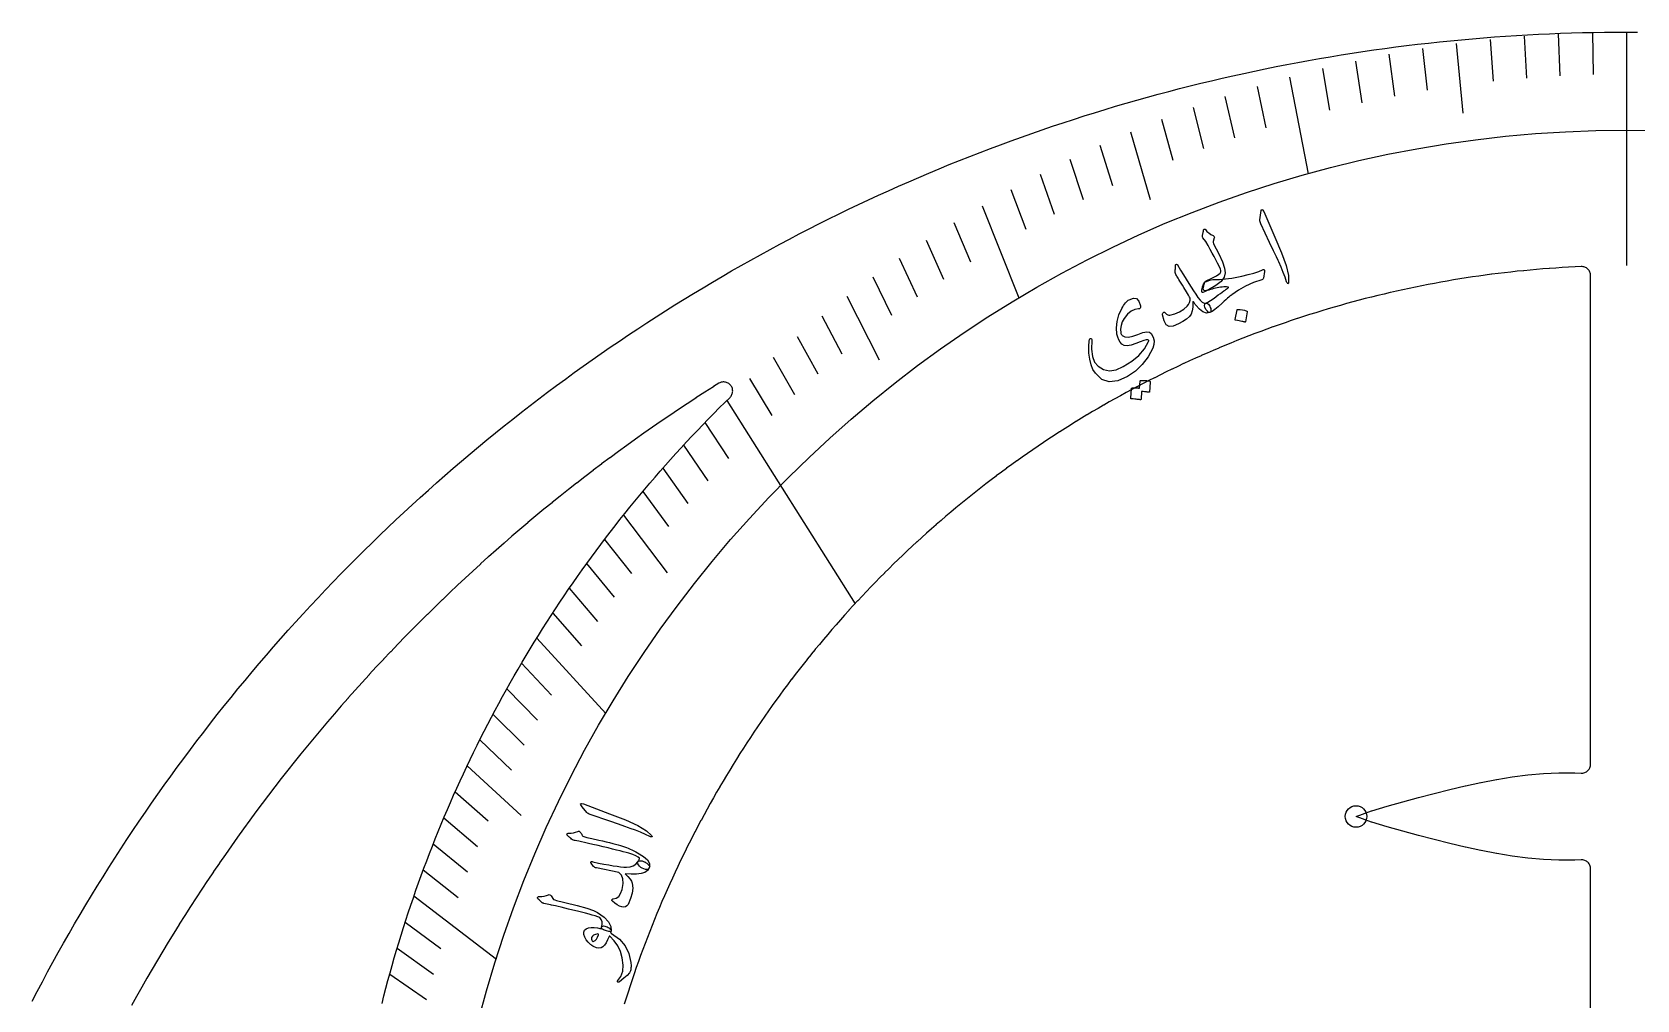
# Model space of a CAD drawing. Header units: millimetres. Extents: x -50 to 50, y -50 to 50.
# Drawn here: x -44.34 to 0.29, y 23.04 to 49.95 of the extents above; entities that cross this region are included whole.
import ezdxf

# ---------------------------------------------------------------- set-up
doc = ezdxf.new("R2010")
doc.units = ezdxf.units.MM
for name, color, linetype in [('CUT_INNER', 6, 'Continuous'), ('CUT_OUTER', 1, 'Continuous'), ('ENGRAVE', 7, 'Continuous'), ('ENGRAVE_FINE', 8, 'Continuous'), ('TEXT', 5, 'Continuous')]:
    doc.layers.add(name, color=color, linetype=linetype)

msp = doc.modelspace()

# ---------------------------------------------------------------- linework, layer by layer
at = {"layer": 'CUT_INNER'}
for points in [[(-0.999, 4.3184), (-0.999, 26.683), (-1.0003, 26.7083), (-1.0041, 26.7333), (-1.0104, 26.7578), (-1.0192, 26.7815), (-1.0303, 26.8042), (-1.0437, 26.8257), (-1.0592, 26.8457), (-1.0766, 26.864), (-1.0957, 26.8805), (-1.1165, 26.895), (-1.1386, 26.9073), (-1.1618, 26.9173), (-1.1859, 26.9249), (-1.2107, 26.9301), (-1.2358, 26.9327), (-1.2611, 26.9327), (-1.4383, 26.9241), (-1.4444, 26.924), (-1.8728, 26.9243), (-1.8786, 26.9244), (-2.3074, 26.9445), (-2.3127, 26.9449), (-2.742, 26.9832), (-2.7468, 26.9837), (-3.1767, 27.0385), (-3.1808, 27.0391), (-3.6113, 27.1088), (-3.6149, 27.1094), (-4.046, 27.1919), (-4.0489, 27.1925), (-4.4806, 27.2859), (-4.483, 27.2865), (-4.9152, 27.3889), (-4.9171, 27.3893), (-5.3498, 27.4988), (-5.3512, 27.4992), (-5.7838, 27.6139), (-6.2183, 27.7329), (-6.6529, 27.8552), (-6.6542, 27.8556), (-7.0843, 27.9816), (-7.0914, 27.9839), (-7.5162, 28.1366), (-7.5214, 28.1388), (-7.5162, 28.1409), (-7.0914, 28.2936), (-7.0843, 28.2959), (-6.6542, 28.4219), (-6.6529, 28.4223), (-6.22, 28.5442), (-5.7858, 28.6631), (-5.3512, 28.7784), (-5.3498, 28.7787), (-4.9171, 28.8882), (-4.9152, 28.8887), (-4.483, 28.9911), (-4.4806, 28.9916), (-4.0489, 29.0851), (-4.046, 29.0857), (-3.6149, 29.1682), (-3.6113, 29.1688), (-3.1808, 29.2384), (-3.1767, 29.239), (-2.7468, 29.2938), (-2.742, 29.2944), (-2.3127, 29.3327), (-2.3074, 29.333), (-1.8786, 29.3531), (-1.8728, 29.3532), (-1.4444, 29.3536), (-1.4383, 29.3534), (-1.2611, 29.3448), (-1.2358, 29.3449), (-1.2107, 29.3475), (-1.1859, 29.3526), (-1.1618, 29.3602), (-1.1386, 29.3702), (-1.1165, 29.3825), (-1.0957, 29.397), (-1.0766, 29.4135), (-1.0592, 29.4318), (-1.0437, 29.4519), (-1.0303, 29.4733), (-1.0192, 29.496), (-1.0104, 29.5198), (-1.0041, 29.5443), (-1.0003, 29.5693), (-0.999, 29.5945), (-0.999, 43.1795), (-1.0003, 43.2047), (-1.0041, 43.2297), (-1.0104, 43.2541), (-1.0191, 43.2778), (-1.0302, 43.3005), (-1.0436, 43.322), (-1.059, 43.342), (-1.0763, 43.3603), (-1.0955, 43.3768), (-1.1161, 43.3913), (-1.1382, 43.4036), (-1.1614, 43.4136), (-1.1854, 43.4213), (-1.2101, 43.4265), (-1.2352, 43.4291), (-1.2605, 43.4292), (-1.4312, 43.4214), (-1.4327, 43.4213), (-1.61, 43.4121), (-1.6115, 43.412), (-1.7888, 43.4016), (-1.7903, 43.4015), (-1.9674, 43.3901), (-1.969, 43.39), (-2.1461, 43.3775), (-2.1476, 43.3774), (-2.3246, 43.3638), (-2.3261, 43.3636), (-2.5031, 43.349), (-2.5046, 43.3488), (-2.6814, 43.333), (-2.6829, 43.3329), (-2.8597, 43.316), (-2.8612, 43.3159), (-3.0378, 43.298), (-3.0393, 43.2978), (-3.2158, 43.2788), (-3.2174, 43.2786), (-3.3938, 43.2585), (-3.3953, 43.2583), (-3.5715, 43.2371), (-3.5731, 43.2369), (-3.7492, 43.2147), (-3.7507, 43.2145), (-3.9267, 43.1911), (-3.9282, 43.1909), (-4.1041, 43.1665), (-4.1056, 43.1663), (-4.2813, 43.1407), (-4.2828, 43.1405), (-4.4583, 43.1139), (-4.4598, 43.1137), (-4.6352, 43.086), (-4.6367, 43.0858), (-4.8119, 43.0571), (-4.8134, 43.0568), (-4.9884, 43.027), (-4.9899, 43.0267), (-5.1648, 42.9958), (-5.1663, 42.9956), (-5.3409, 42.9636), (-5.3424, 42.9633), (-5.5168, 42.9303), (-5.5183, 42.93), (-5.6926, 42.8959), (-5.6941, 42.8956), (-5.8681, 42.8604), (-5.8696, 42.8601), (-6.0434, 42.8239), (-6.0449, 42.8236), (-6.2184, 42.7863), (-6.2199, 42.7859), (-6.3933, 42.7476), (-6.3948, 42.7472), (-6.5679, 42.7078), (-6.5694, 42.7075), (-6.7422, 42.667), (-6.7437, 42.6666), (-6.9163, 42.6251), (-6.9178, 42.6247), (-7.0901, 42.5821), (-7.0916, 42.5817), (-7.2637, 42.5381), (-7.2652, 42.5377), (-7.437, 42.493), (-7.4385, 42.4926), (-7.61, 42.4468), (-7.6115, 42.4464), (-7.7827, 42.3996), (-7.7842, 42.3992), (-7.9552, 42.3513), (-7.9566, 42.3509), (-8.1273, 42.302), (-8.1288, 42.3015), (-8.2991, 42.2516), (-8.3006, 42.2511), (-8.4706, 42.2001), (-8.4721, 42.1997), (-8.6418, 42.1476), (-8.6433, 42.1472), (-8.8127, 42.0941), (-8.8142, 42.0936), (-8.9832, 42.0395), (-8.9847, 42.039), (-9.1534, 41.9838), (-9.1549, 41.9833), (-9.3233, 41.9271), (-9.3247, 41.9266), (-9.4928, 41.8694), (-9.4942, 41.8689), (-9.6619, 41.8106), (-9.6634, 41.8101), (-9.8307, 41.7508), (-9.8322, 41.7503), (-9.9991, 41.69), (-10.0006, 41.6895), (-10.1672, 41.6281), (-10.1686, 41.6276), (-10.3348, 41.5652), (-10.3363, 41.5647), (-10.5021, 41.5013), (-10.5035, 41.5008), (-10.669, 41.4364), (-10.6704, 41.4358), (-10.8354, 41.3704), (-10.8368, 41.3698), (-11.0015, 41.3034), (-11.0029, 41.3028), (-11.1671, 41.2354), (-11.1685, 41.2348), (-11.3324, 41.1663), (-11.3338, 41.1657), (-11.4972, 41.0963), (-11.4986, 41.0957), (-11.6615, 41.0253), (-11.6629, 41.0246), (-11.8254, 40.9532), (-11.8268, 40.9526), (-11.9889, 40.8801), (-11.9903, 40.8795), (-12.152, 40.8061), (-12.1533, 40.8054), (-12.3145, 40.731), (-12.3159, 40.7304), (-12.4766, 40.6549), (-12.478, 40.6543), (-12.6383, 40.5779), (-12.6397, 40.5772), (-12.7994, 40.4999), (-12.8008, 40.4992), (-12.9601, 40.4208), (-12.9615, 40.4201), (-13.1203, 40.3408), (-13.1217, 40.3401), (-13.28, 40.2598), (-13.2814, 40.2591), (-13.4392, 40.1778), (-13.4406, 40.1771), (-13.5979, 40.0949), (-13.5993, 40.0942), (-13.7561, 40.011), (-13.7574, 40.0102), (-13.9137, 39.9261), (-13.9151, 39.9253), (-14.0709, 39.8402), (-14.0722, 39.8395), (-14.2275, 39.7534), (-14.2288, 39.7527), (-14.3836, 39.6656), (-14.3849, 39.6649), (-14.5391, 39.5769), (-14.5404, 39.5761), (-14.6941, 39.4872), (-14.6954, 39.4864), (-14.8485, 39.3966), (-14.8498, 39.3958), (-15.0024, 39.305), (-15.0037, 39.3042), (-15.1557, 39.2125), (-15.157, 39.2117), (-15.3084, 39.119), (-15.3097, 39.1182), (-15.4606, 39.0246), (-15.4619, 39.0238), (-15.6122, 38.9293), (-15.6135, 38.9285), (-15.7632, 38.833), (-15.7645, 38.8322), (-15.9136, 38.7358), (-15.9148, 38.735), (-16.0634, 38.6377), (-16.0646, 38.6369), (-16.2126, 38.5387), (-16.2138, 38.5379), (-16.3611, 38.4388), (-16.3624, 38.4379), (-16.5091, 38.3379), (-16.5104, 38.3371), (-16.6564, 38.2362), (-16.6577, 38.2353), (-16.8032, 38.1335), (-16.8044, 38.1326), (-16.9493, 38.03), (-16.9505, 38.0291), (-17.0947, 37.9255), (-17.0959, 37.9246), (-17.2395, 37.8202), (-17.2407, 37.8193), (-17.3837, 37.714), (-17.3849, 37.7131), (-17.5272, 37.6069), (-17.5284, 37.6059), (-17.67, 37.4989), (-17.6712, 37.4979), (-17.8122, 37.39), (-17.8134, 37.3891), (-17.9537, 37.2803), (-17.9549, 37.2793), (-18.0945, 37.1697), (-18.0957, 37.1687), (-18.2347, 37.0582), (-18.2359, 37.0573), (-18.3741, 36.9459), (-18.3753, 36.945), (-18.5129, 36.8328), (-18.5141, 36.8318), (-18.651, 36.7187), (-18.6521, 36.7178), (-18.7883, 36.6039), (-18.7895, 36.6029), (-18.925, 36.4882), (-18.9262, 36.4872), (-19.0609, 36.3716), (-19.0621, 36.3706), (-19.1962, 36.2543), (-19.1973, 36.2533), (-19.3307, 36.1361), (-19.3318, 36.135), (-19.4645, 36.017), (-19.4656, 36.016), (-19.5975, 35.8972), (-19.5987, 35.8962), (-19.7298, 35.7765), (-19.731, 35.7755), (-19.8614, 35.6551), (-19.8625, 35.654), (-19.9922, 35.5328), (-19.9933, 35.5318), (-20.1223, 35.4097), (-20.1234, 35.4087), (-20.2516, 35.2859), (-20.2527, 35.2848), (-20.3801, 35.1612), (-20.3812, 35.1601), (-20.5079, 35.0358), (-20.509, 35.0347), (-20.6349, 34.9095), (-20.636, 34.9085), (-20.7612, 34.7825), (-20.7622, 34.7815), (-20.8866, 34.6548), (-20.8877, 34.6537), (-21.0113, 34.5262), (-21.0123, 34.5251), (-21.1352, 34.3969), (-21.1362, 34.3958), (-21.2582, 34.2669), (-21.2593, 34.2657), (-21.3805, 34.136), (-21.3815, 34.1349), (-21.502, 34.0045), (-21.503, 34.0034), (-21.6226, 33.8722), (-21.6237, 33.871), (-21.7425, 33.7391), (-21.7435, 33.738), (-21.8615, 33.6054), (-21.8625, 33.6042), (-21.9797, 33.4709), (-21.9807, 33.4697), (-22.0971, 33.3356), (-22.0981, 33.3345), (-22.2136, 33.1997), (-22.2146, 33.1985), (-22.3294, 33.063), (-22.3303, 33.0619), (-22.4442, 32.9257), (-22.4452, 32.9245), (-22.5583, 32.7876), (-22.5592, 32.7864), (-22.6714, 32.6488), (-22.6724, 32.6476), (-22.7838, 32.5094), (-22.7847, 32.5082), (-22.8952, 32.3692), (-22.8962, 32.368), (-23.0058, 32.2284), (-23.0068, 32.2272), (-23.1156, 32.0869), (-23.1165, 32.0857), (-23.2244, 31.9447), (-23.2253, 31.9435), (-23.3324, 31.8019), (-23.3333, 31.8007), (-23.4395, 31.6584), (-23.4404, 31.6572), (-23.5458, 31.5143), (-23.5467, 31.513), (-23.6511, 31.3695), (-23.652, 31.3682), (-23.7556, 31.224), (-23.7564, 31.2228), (-23.8591, 31.0779), (-23.86, 31.0767), (-23.9618, 30.9312), (-23.9626, 30.93), (-24.0635, 30.7839), (-24.0644, 30.7826), (-24.1644, 30.6359), (-24.1652, 30.6347), (-24.2643, 30.4874), (-24.2652, 30.4861), (-24.3634, 30.3382), (-24.3642, 30.3369), (-24.4615, 30.1884), (-24.4623, 30.1871), (-24.5587, 30.038), (-24.5595, 30.0367), (-24.6549, 29.887), (-24.6557, 29.8857), (-24.7503, 29.7354), (-24.7511, 29.7341), (-24.8447, 29.5833), (-24.8455, 29.582), (-24.9381, 29.4305), (-24.9389, 29.4292), (-25.0307, 29.2772), (-25.0315, 29.2759), (-25.1223, 29.1234), (-25.123, 29.122), (-25.2129, 28.9689), (-25.2137, 28.9676), (-25.3026, 28.814), (-25.3034, 28.8126), (-25.3913, 28.6584), (-25.3921, 28.6571), (-25.4791, 28.5024), (-25.4799, 28.501), (-25.566, 28.3458), (-25.5667, 28.3444), (-25.6518, 28.1886), (-25.6526, 28.1873), (-25.7367, 28.031), (-25.7374, 28.0296), (-25.8206, 27.8728), (-25.8214, 27.8714), (-25.9036, 27.7141), (-25.9043, 27.7127), (-25.9856, 27.5549), (-25.9863, 27.5535), (-26.0666, 27.3952), (-26.0673, 27.3938), (-26.1466, 27.235), (-26.1473, 27.2336), (-26.2257, 27.0743), (-26.2263, 27.073), (-26.3037, 26.9132), (-26.3044, 26.9118), (-26.3808, 26.7515), (-26.3814, 26.7502), (-26.4568, 26.5894), (-26.4575, 26.5881), (-26.5319, 26.4269), (-26.5325, 26.4255), (-26.606, 26.2639), (-26.6066, 26.2625), (-26.679, 26.1004), (-26.6797, 26.099), (-26.7511, 25.9365), (-26.7517, 25.935), (-26.8222, 25.7721), (-26.8228, 25.7707), (-26.8922, 25.6073), (-26.8928, 25.6059), (-26.9613, 25.4421), (-26.9618, 25.4407), (-27.0293, 25.2764), (-27.0299, 25.275), (-27.0963, 25.1104), (-27.0968, 25.109), (-27.1623, 24.9439), (-27.1628, 24.9425), (-27.2272, 24.7771), (-27.2278, 24.7756), (-27.2912, 24.6098), (-27.2917, 24.6084), (-27.3541, 24.4421), (-27.3546, 24.4407), (-27.4159, 24.2741), (-27.4165, 24.2727), (-27.4768, 24.1057), (-27.4773, 24.1043), (-27.5366, 23.9369), (-27.5371, 23.9355), (-27.5954, 23.7678), (-27.5959, 23.7663), (-27.6531, 23.5983), (-27.6536, 23.5968), (-27.7098, 23.4284), (-27.7103, 23.427), (-27.7655, 23.2582), (-27.7659, 23.2568), (-27.8201, 23.0877), (-27.8205, 23.0862), (-27.8736, 22.9168)], [(-34.6075, 22.9415), (-34.5536, 23.1536), (-34.4985, 23.3655), (-34.4421, 23.577), (-34.3843, 23.7882), (-34.3253, 23.999), (-34.265, 24.2094), (-34.2034, 24.4195), (-34.1405, 24.6291), (-34.0763, 24.8384), (-34.0108, 25.0473), (-33.9441, 25.2558), (-33.8761, 25.4639), (-33.8068, 25.6715), (-33.7362, 25.8787), (-33.6643, 26.0855), (-33.5912, 26.2919), (-33.5168, 26.4977), (-33.4412, 26.7032), (-33.3643, 26.9081), (-33.2862, 27.1126), (-33.2068, 27.3166), (-33.1261, 27.5201), (-33.0442, 27.7231), (-32.961, 27.9256), (-32.8767, 28.1276), (-32.791, 28.3291), (-32.7042, 28.53), (-32.6161, 28.7304), (-32.5268, 28.9303), (-32.4362, 29.1296), (-32.3445, 29.3283), (-32.2515, 29.5265), (-32.1573, 29.7241), (-32.0619, 29.9211), (-31.9652, 30.1176), (-31.8674, 30.3134), (-31.7684, 30.5086), (-31.6682, 30.7032), (-31.5668, 30.8973), (-31.4642, 31.0906), (-31.3604, 31.2834), (-31.2555, 31.4755), (-31.1493, 31.6669), (-31.042, 31.8577), (-30.9335, 32.0479), (-30.8239, 32.2373), (-30.7131, 32.4261), (-30.6011, 32.6142), (-30.488, 32.8017), (-30.3737, 32.9884), (-30.2583, 33.1744), (-30.1418, 33.3597), (-30.0241, 33.5443), (-29.9053, 33.7282), (-29.7854, 33.9113), (-29.6643, 34.0937), (-29.5421, 34.2753), (-29.4189, 34.4562), (-29.2945, 34.6363), (-29.169, 34.8157), (-29.0424, 34.9943), (-28.9147, 35.1721), (-28.7859, 35.3491), (-28.6561, 35.5254), (-28.5251, 35.7008), (-28.3931, 35.8754), (-28.26, 36.0492), (-28.1259, 36.2222), (-27.9907, 36.3944), (-27.8544, 36.5657), (-27.7171, 36.7362), (-27.5788, 36.9059), (-27.4394, 37.0746), (-27.299, 37.2426), (-27.1575, 37.4097), (-27.015, 37.5759), (-26.8715, 37.7412), (-26.727, 37.9056), (-26.5815, 38.0692), (-26.435, 38.2318), (-26.2875, 38.3936), (-26.139, 38.5544), (-25.9896, 38.7143), (-25.8391, 38.8733), (-25.6877, 39.0314), (-25.5353, 39.1886), (-25.3819, 39.3448), (-25.2276, 39.5001), (-25.0723, 39.6544), (-24.9306, 39.7936), (-24.914, 39.8115), (-24.8993, 39.8309), (-24.8865, 39.8517), (-24.8759, 39.8736), (-24.8674, 39.8965), (-24.8612, 39.9201), (-24.8573, 39.9441), (-24.8557, 39.9685), (-24.8566, 39.9928), (-24.8598, 40.017), (-24.8654, 40.0407), (-24.8732, 40.0638), (-24.8832, 40.086), (-24.8954, 40.1072), (-24.9096, 40.127), (-24.9256, 40.1454), (-24.9434, 40.1621), (-24.9626, 40.177), (-24.9833, 40.19), (-25.0051, 40.2008), (-25.0279, 40.2096), (-25.0514, 40.216), (-25.0754, 40.2201), (-25.0997, 40.2219), (-25.1241, 40.2213), (-25.1483, 40.2183), (-25.1721, 40.213), (-25.1953, 40.2054), (-25.2176, 40.1956), (-25.2388, 40.1836), (-25.3863, 40.0908), (-25.3876, 40.09), (-25.6318, 39.9343), (-25.6331, 39.9335), (-25.8764, 39.7763), (-25.8777, 39.7754), (-26.12, 39.6168), (-26.1212, 39.6159), (-26.3626, 39.4557), (-26.3638, 39.4549), (-26.6042, 39.2932), (-26.6054, 39.2924), (-26.8448, 39.1293), (-26.846, 39.1284), (-27.0843, 38.9638), (-27.0856, 38.9629), (-27.3229, 38.7969), (-27.3242, 38.796), (-27.5604, 38.6285), (-27.5617, 38.6276), (-27.7969, 38.4587), (-27.7982, 38.4578), (-28.0324, 38.2874), (-28.0336, 38.2865), (-28.2668, 38.1147), (-28.268, 38.1137), (-28.5001, 37.9405), (-28.5014, 37.9396), (-28.7324, 37.7649), (-28.7336, 37.764), (-28.9636, 37.5879), (-28.9648, 37.587), (-29.1937, 37.4095), (-29.1949, 37.4085), (-29.4227, 37.2296), (-29.4239, 37.2287), (-29.6505, 37.0484), (-29.6517, 37.0475), (-29.8773, 36.8658), (-29.8785, 36.8648), (-30.103, 36.6818), (-30.1041, 36.6808), (-30.3275, 36.4964), (-30.3286, 36.4954), (-30.5508, 36.3096), (-30.552, 36.3086), (-30.773, 36.1215), (-30.7742, 36.1205), (-30.9941, 35.932), (-30.9953, 35.931), (-31.214, 35.7411), (-31.2151, 35.7401), (-31.4327, 35.5489), (-31.4339, 35.5479), (-31.6502, 35.3554), (-31.6514, 35.3543), (-31.8666, 35.1605), (-31.8677, 35.1595), (-32.0817, 34.9643), (-32.0829, 34.9633), (-32.2957, 34.7668), (-32.2968, 34.7658), (-32.5084, 34.568), (-32.5095, 34.5669), (-32.7199, 34.3679), (-32.721, 34.3668), (-32.9301, 34.1664), (-32.9312, 34.1654), (-33.1391, 33.9638), (-33.1402, 33.9627), (-33.3469, 33.7598), (-33.348, 33.7587), (-33.5534, 33.5545), (-33.5545, 33.5534), (-33.7587, 33.348), (-33.7598, 33.3469), (-33.9627, 33.1402), (-33.9638, 33.1391), (-34.1654, 32.9312), (-34.1664, 32.9301), (-34.3668, 32.721), (-34.3679, 32.7199), (-34.5669, 32.5095), (-34.568, 32.5084), (-34.7658, 32.2968), (-34.7668, 32.2957), (-34.9633, 32.0829), (-34.9643, 32.0817), (-35.1595, 31.8677), (-35.1605, 31.8666), (-35.3543, 31.6514), (-35.3554, 31.6502), (-35.5479, 31.4339), (-35.5489, 31.4327), (-35.7401, 31.2151), (-35.7411, 31.214), (-35.931, 30.9953), (-35.932, 30.9941), (-36.1205, 30.7742), (-36.1215, 30.773), (-36.3086, 30.552), (-36.3096, 30.5508), (-36.4954, 30.3286), (-36.4964, 30.3275), (-36.6808, 30.1041), (-36.6818, 30.103), (-36.8648, 29.8785), (-36.8658, 29.8773), (-37.0475, 29.6517), (-37.0484, 29.6505), (-37.2287, 29.4239), (-37.2296, 29.4227), (-37.4085, 29.1949), (-37.4095, 29.1937), (-37.587, 28.9648), (-37.5879, 28.9636), (-37.764, 28.7336), (-37.7649, 28.7324), (-37.9396, 28.5014), (-37.9405, 28.5001), (-38.1137, 28.268), (-38.1147, 28.2668), (-38.2865, 28.0336), (-38.2874, 28.0324), (-38.4578, 27.7982), (-38.4587, 27.7969), (-38.6276, 27.5617), (-38.6285, 27.5604), (-38.796, 27.3242), (-38.7969, 27.3229), (-38.9629, 27.0856), (-38.9638, 27.0843), (-39.1284, 26.846), (-39.1293, 26.8448), (-39.2924, 26.6054), (-39.2932, 26.6042), (-39.4549, 26.3638), (-39.4557, 26.3626), (-39.6159, 26.1212), (-39.6168, 26.12), (-39.7754, 25.8777), (-39.7763, 25.8764), (-39.9335, 25.6331), (-39.9343, 25.6318), (-40.09, 25.3876), (-40.0908, 25.3863), (-40.245, 25.1412), (-40.2458, 25.1399), (-40.3985, 24.8937), (-40.3993, 24.8924), (-40.5505, 24.6454), (-40.5513, 24.6441), (-40.701, 24.3961), (-40.7018, 24.3948), (-40.8499, 24.1459), (-40.8507, 24.1446), (-40.9973, 23.8948), (-40.9981, 23.8935), (-41.1431, 23.6428), (-41.1439, 23.6415), (-41.2874, 23.3899), (-41.2882, 23.3886), (-41.4302, 23.1361), (-41.4309, 23.1348), (-41.5713, 22.8815)]]:
    msp.add_lwpolyline(points, dxfattribs=at)
at = {"layer": 'CUT_OUTER'}
msp.add_lwpolyline([(-44.3379, 23.0032), (-44.196, 23.2748), (-44.0523, 23.5456), (-43.907, 23.8154), (-43.7601, 24.0844), (-43.6115, 24.3525), (-43.4612, 24.6196), (-43.3093, 24.8858), (-43.1558, 25.1511), (-43.0007, 25.4154), (-42.8439, 25.6788), (-42.6856, 25.9412), (-42.5256, 26.2026), (-42.364, 26.463), (-42.2008, 26.7225), (-42.0361, 26.9809), (-41.8697, 27.2383), (-41.7018, 27.4947), (-41.5323, 27.7501), (-41.3613, 28.0044), (-41.1887, 28.2577), (-41.0145, 28.5099), (-40.8388, 28.761), (-40.6616, 29.011), (-40.4828, 29.26), (-40.3025, 29.5078), (-40.1207, 29.7546), (-39.9373, 30.0002), (-39.7525, 30.2447), (-39.5662, 30.488), (-39.3784, 30.7302), (-39.1891, 30.9713), (-38.9983, 31.2111), (-38.8061, 31.4498), (-38.6124, 31.6874), (-38.4172, 31.9237), (-38.2206, 32.1588), (-38.0226, 32.3927), (-37.8231, 32.6254), (-37.6222, 32.8569), (-37.4199, 33.0871), (-37.2161, 33.3161), (-37.011, 33.5438), (-36.8045, 33.7703), (-36.5966, 33.9955), (-36.3873, 34.2194), (-36.1767, 34.442), (-35.9647, 34.6633), (-35.7513, 34.8833), (-35.5366, 35.1021), (-35.3205, 35.3194), (-35.1031, 35.5355), (-34.8844, 35.7502), (-34.6644, 35.9636), (-34.4431, 36.1756), (-34.2205, 36.3863), (-33.9966, 36.5956), (-33.7714, 36.8035), (-33.5449, 37.01), (-33.3172, 37.2151), (-33.0882, 37.4189), (-32.858, 37.6212), (-32.6266, 37.8221), (-32.3939, 38.0216), (-32.16, 38.2196), (-31.9249, 38.4162), (-31.6885, 38.6114), (-31.451, 38.8051), (-31.2123, 38.9973), (-30.9725, 39.1881), (-30.7314, 39.3774), (-30.4892, 39.5653), (-30.2459, 39.7516), (-30.0014, 39.9364), (-29.7558, 40.1198), (-29.5091, 40.3016), (-29.2612, 40.4819), (-29.0123, 40.6607), (-28.7622, 40.8379), (-28.5111, 41.0136), (-28.2589, 41.1878), (-28.0057, 41.3604), (-27.7514, 41.5315), (-27.496, 41.701), (-27.2396, 41.8689), (-26.9822, 42.0353), (-26.7238, 42.2), (-26.4643, 42.3632), (-26.2039, 42.5248), (-25.9425, 42.6848), (-25.6801, 42.8431), (-25.4167, 42.9999), (-25.1524, 43.1551), (-24.8871, 43.3086), (-24.6209, 43.4605), (-24.3538, 43.6107), (-24.0857, 43.7593), (-23.8168, 43.9063), (-23.5469, 44.0516), (-23.2762, 44.1953), (-23.0046, 44.3372), (-22.7321, 44.4776), (-22.4588, 44.6162), (-22.1846, 44.7532), (-21.9096, 44.8885), (-21.6337, 45.022), (-21.3571, 45.1539), (-21.0796, 45.2841), (-20.8013, 45.4126), (-20.5223, 45.5394), (-20.2425, 45.6645), (-19.9619, 45.7878), (-19.6806, 45.9094), (-19.3985, 46.0293), (-19.1157, 46.1475), (-18.8322, 46.2639), (-18.548, 46.3786), (-18.2631, 46.4915), (-17.9775, 46.6027), (-17.6912, 46.7121), (-17.4042, 46.8198), (-17.1166, 46.9257), (-16.8284, 47.0299), (-16.5395, 47.1322), (-16.25, 47.2328), (-15.9598, 47.3317), (-15.6691, 47.4287), (-15.3778, 47.5239), (-15.0859, 47.6174), (-14.7935, 47.7091), (-14.5004, 47.7989), (-14.2069, 47.887), (-13.9128, 47.9733), (-13.6182, 48.0578), (-13.323, 48.1404), (-13.0274, 48.2213), (-12.7313, 48.3003), (-12.4347, 48.3775), (-12.1376, 48.4529), (-11.8401, 48.5264), (-11.5421, 48.5982), (-11.2437, 48.6681), (-10.9449, 48.7362), (-10.6456, 48.8024), (-10.346, 48.8668), (-10.0459, 48.9294), (-9.7455, 48.9901), (-9.4447, 49.0489), (-9.1436, 49.106), (-8.8421, 49.1612), (-8.5403, 49.2145), (-8.2382, 49.266), (-7.9357, 49.3156), (-7.633, 49.3633), (-7.3299, 49.4093), (-7.0266, 49.4533), (-6.7231, 49.4955), (-6.4192, 49.5358), (-6.1152, 49.5743), (-5.8109, 49.6108), (-5.5064, 49.6456), (-5.2016, 49.6784), (-4.8967, 49.7094), (-4.5916, 49.7385), (-4.2863, 49.7657), (-3.9809, 49.7911), (-3.6753, 49.8146), (-3.3696, 49.8362), (-3.0637, 49.856), (-2.7578, 49.8738), (-2.4517, 49.8898), (-2.1455, 49.9039), (-1.8393, 49.9161), (-1.533, 49.9265), (-1.2265, 49.9349), (-1.221, 49.9351), (-0.9194, 49.9415), (-0.613, 49.9462), (-0.3065, 49.9491), (0, 49.95), (0.3065, 49.9491)], dxfattribs=at)
at = {"layer": 'ENGRAVE'}
for points in [[(0, 49.95), (0, 43.4565)], [(-9.3693, 48.6978), (-8.8524, 46.0113)], [(-17.9201, 45.1229), (-16.9014, 42.5577)], [(-25.0159, 39.71), (-21.4543, 34.0563)], [(-30.3049, 33.0996), (-28.3859, 31.0035)], [(-33.7185, 25.9301), (-31.4282, 24.1688)]]:
    msp.add_lwpolyline(points, dxfattribs=at)
for centre, radius in [((0, 14.2735), 32.9492), ((-7.5222, 28.1388), 0.2997)]:
    msp.add_circle(centre, radius, dxfattribs=at)
at = {"layer": 'ENGRAVE_FINE'}
for points in [[(-4.7381, 49.634), (-4.5529, 47.6932)], [(-3.7957, 49.7475), (-3.7067, 48.5815)], [(-2.8498, 49.836), (-2.7831, 48.6688)], [(-1.9013, 49.8993), (-1.8568, 48.7312)], [(-0.9511, 49.9373), (-0.9288, 48.7687)], [(-7.5363, 49.1449), (-7.3588, 47.9874)], [(-6.6093, 49.3325), (-6.4538, 48.1723)], [(-5.6763, 49.4955), (-5.543, 48.3331)], [(-8.4566, 48.9333), (-8.257, 47.7787)], [(-10.2736, 48.4388), (-10.0302, 47.2913)], [(-12.0543, 47.8519), (-11.7673, 46.7128)], [(-11.1688, 48.1567), (-10.9037, 47.0132)], [(-12.9291, 47.5248), (-12.6205, 46.3905)], [(-13.7927, 47.176), (-13.2424, 45.2936)], [(-15.4837, 46.4149), (-15.1107, 45.2968)], [(-14.6445, 46.8058), (-14.2929, 45.682)], [(-16.3097, 46.0037), (-15.9155, 44.8917)], [(-17.122, 45.5728), (-16.7067, 44.4673)], [(-18.7033, 44.6544), (-18.2461, 43.5627)], [(-19.4713, 44.168), (-18.9933, 43.0838)], [(-20.2235, 43.6644), (-19.7249, 42.5879)], [(-20.9595, 43.1441), (-20.4405, 42.0757)], [(-21.679, 42.6078), (-20.7798, 40.8405)], [(-22.3815, 42.0562), (-21.8221, 41.005)], [(-23.0668, 41.49), (-22.4874, 40.4479)], [(-23.7344, 40.9097), (-23.1353, 39.877)], [(-24.3842, 40.3162), (-23.7655, 39.2931)], [(-25.6293, 39.0918), (-24.9719, 38.0891)], [(-26.2242, 38.4624), (-25.5478, 37.4703)], [(-26.8005, 37.8223), (-26.1052, 36.8411)], [(-27.358, 37.1723), (-26.6441, 36.2023)], [(-27.8966, 36.5129), (-26.6752, 34.9143)], [(-28.4162, 35.845), (-27.6658, 34.8983)], [(-28.9169, 35.169), (-28.1485, 34.2345)], [(-29.3986, 34.4857), (-28.6125, 33.5635)], [(-29.8613, 33.7957), (-29.0576, 32.8862)], [(-30.7297, 32.398), (-29.8918, 31.5146)], [(-31.1356, 31.6915), (-30.281, 30.8216)], [(-31.5227, 30.9807), (-30.6516, 30.1245)], [(-31.8912, 30.2661), (-31.0039, 29.424)], [(-32.2411, 29.5483), (-30.734, 28.167)], [(-32.5727, 28.8279), (-31.6537, 28.0146)], [(-32.886, 28.1054), (-31.9517, 27.3069)], [(-33.1813, 27.3813), (-32.2318, 26.5978)], [(-33.4587, 26.656), (-32.4944, 25.8878)], [(-33.9608, 25.204), (-32.9677, 24.467)], [(-34.1859, 24.4782), (-33.1789, 23.7571)], [(-34.394, 23.7531), (-33.3734, 23.0482)]]:
    msp.add_lwpolyline(points, dxfattribs=at)
at = {"layer": 'TEXT'}
for points in [[(-10.1731, 44.924), (-10.1614, 44.9891), (-10.1437, 45.0165), (-10.12, 45.0061), (-10.0905, 44.9579), (-9.7796, 44.2497), (-9.5918, 43.8139), (-9.4661, 43.4579), (-9.4013, 43.182), (-9.3967, 42.9865), (-9.4017, 42.9687), (-9.4077, 42.9581), (-9.4148, 42.9545), (-9.4231, 42.958), (-9.4311, 42.9651), (-9.4385, 42.9753), (-9.4453, 42.9885), (-9.4515, 43.0049), (-9.494, 43.1342), (-9.545, 43.2693), (-9.6047, 43.4103), (-9.6729, 43.5572), (-9.6901, 43.5958), (-9.7375, 43.6996), (-9.8154, 43.8687), (-9.9242, 44.1028), (-10.1719, 44.6197), (-10.1831, 44.6478), (-10.1904, 44.6748), (-10.1938, 44.7005), (-10.1934, 44.7251)], [(-11.2913, 43.36), (-11.3306, 43.4416), (-11.3729, 43.5271), (-11.4183, 43.6165), (-11.4668, 43.7097), (-11.5188, 43.8071), (-11.5745, 43.9089), (-11.634, 44.0151), (-11.6974, 44.1257), (-11.7811, 44.2312), (-11.7876, 44.2468), (-11.7916, 44.2625), (-11.793, 44.2784), (-11.7918, 44.2945), (-11.7906, 44.303), (-11.7885, 44.3144), (-11.7856, 44.3286), (-11.7818, 44.3457), (-11.7774, 44.3658), (-11.7726, 44.3889), (-11.7674, 44.4152), (-11.7619, 44.4445), (-11.7597, 44.4542), (-11.7555, 44.4622), (-11.7493, 44.4684), (-11.741, 44.4729), (-11.7333, 44.4742), (-11.7256, 44.4721), (-11.718, 44.4667), (-11.7104, 44.4578), (-11.6668, 44.4084), (-11.6156, 44.3639), (-11.5568, 44.3245), (-11.4904, 44.2901), (-11.4731, 44.2799), (-11.4631, 44.2669), (-11.4603, 44.2511), (-11.4649, 44.2326), (-11.4963, 44.1229), (-11.4974, 44.1104), (-11.4954, 44.0955), (-11.4901, 44.0779), (-11.4817, 44.0578), (-11.3376, 43.7837), (-11.2359, 43.5582), (-11.1762, 43.3813), (-11.158, 43.2532), (-11.1886, 43.1317), (-11.277, 43.0139), (-11.4226, 42.8995), (-11.6254, 42.7874), (-11.7061, 42.7595), (-11.7552, 42.7681), (-11.7727, 42.8136), (-11.7584, 42.896), (-11.7547, 42.9075), (-11.7511, 42.9189), (-11.7477, 42.93), (-11.7443, 42.9408), (-11.7411, 42.9514), (-11.7379, 42.9617), (-11.7349, 42.9717), (-11.7319, 42.9815), (-11.723, 43.0015), (-11.7094, 43.0187), (-11.6913, 43.033), (-11.6687, 43.0446), (-11.5645, 43.0904), (-11.4742, 43.1345), (-11.3976, 43.1771), (-11.3349, 43.2182), (-11.302, 43.2477), (-11.2837, 43.2812), (-11.2801, 43.3186), (-11.2913, 43.36)], [(-11.6972, 42.4113), (-11.6721, 42.4098), (-11.649, 42.4007), (-11.6278, 42.3839), (-11.6085, 42.3596), (-11.5892, 42.3276), (-11.5745, 42.2955), (-11.5642, 42.2632), (-11.5585, 42.2307), (-11.5578, 42.2012), (-11.5626, 42.178), (-11.5729, 42.161), (-11.5886, 42.1502), (-11.6839, 42.1387), (-11.78, 42.1696), (-11.8773, 42.2429), (-11.9758, 42.3588), (-11.991, 42.3795), (-12.0042, 42.3975), (-12.0153, 42.4127), (-12.0245, 42.4251), (-12.0316, 42.4348), (-12.0367, 42.4417), (-12.0397, 42.4458), (-12.0407, 42.4472), (-12.0487, 42.4538), (-12.054, 42.4543), (-12.0567, 42.4487), (-12.0567, 42.4369), (-12.058, 42.3052), (-12.0747, 42.1949), (-12.1072, 42.1059), (-12.1553, 42.0382), (-12.2365, 41.9664), (-12.3387, 41.8987), (-12.4619, 41.8347), (-12.6062, 41.7742), (-12.7148, 41.7603), (-12.8001, 41.8084), (-12.8619, 41.9189), (-12.9, 42.092), (-12.9007, 42.1146), (-12.8974, 42.133), (-12.8899, 42.1473), (-12.8784, 42.1573), (-12.8647, 42.1622), (-12.8506, 42.1607), (-12.8362, 42.1528), (-12.8215, 42.1386), (-12.7901, 42.1083), (-12.7597, 42.0884), (-12.7301, 42.0788), (-12.7015, 42.0795), (-12.5577, 42.1198), (-12.4288, 42.175), (-12.3148, 42.2453), (-12.2152, 42.3308), (-12.1767, 42.3789), (-12.151, 42.4323), (-12.1382, 42.4913), (-12.1384, 42.5558), (-12.1509, 42.5809), (-12.1839, 42.6379), (-12.2375, 42.7267), (-12.3118, 42.8471), (-12.3512, 42.9118), (-12.3866, 42.9702), (-12.418, 43.0224), (-12.4455, 43.0683), (-12.4691, 43.1077), (-12.4887, 43.14), (-12.5044, 43.1651), (-12.5162, 43.1833), (-12.5319, 43.212), (-12.5428, 43.2385), (-12.5487, 43.2629), (-12.5498, 43.2851), (-12.5485, 43.3138), (-12.5473, 43.3405), (-12.5461, 43.3653), (-12.545, 43.3882), (-12.544, 43.409), (-12.5435, 43.4277), (-12.5433, 43.4444), (-12.5436, 43.4589), (-12.5427, 43.471), (-12.5388, 43.4806), (-12.5321, 43.4875), (-12.5225, 43.4919), (-12.5102, 43.4925), (-12.4995, 43.4898), (-12.4906, 43.4838), (-12.4833, 43.4745), (-12.402, 43.3344), (-12.3237, 43.2022), (-12.2483, 43.078), (-12.1758, 42.9617), (-12.1064, 42.8532), (-12.0403, 42.7525), (-11.9774, 42.6596), (-11.9178, 42.5744), (-11.8567, 42.4972), (-11.7996, 42.4443), (-11.7464, 42.4157), (-11.6972, 42.4113)], [(-11.4008, 43.0741), (-11.3197, 43.0752), (-11.2366, 43.0795), (-11.1514, 43.0869), (-11.0642, 43.0974), (-10.9752, 43.1106), (-10.8847, 43.1262), (-10.7927, 43.1442), (-10.6991, 43.1645), (-10.5199, 43.2071), (-10.3634, 43.2508), (-10.2296, 43.296), (-10.1185, 43.343), (-10.1062, 43.3473), (-10.0952, 43.3478), (-10.0853, 43.3445), (-10.0767, 43.3376), (-10.0699, 43.3281), (-10.0655, 43.3173), (-10.0636, 43.3053), (-10.0642, 43.292), (-10.098, 43.1039), (-10.1022, 43.0883), (-10.1106, 43.0762), (-10.1231, 43.0676), (-10.1397, 43.0626), (-10.3754, 42.9831), (-10.5938, 42.8869), (-10.7946, 42.7744), (-10.9774, 42.6459), (-10.9875, 42.6386), (-11.0043, 42.625), (-11.0278, 42.6052), (-11.058, 42.5792), (-11.095, 42.5469), (-11.1385, 42.5084), (-11.1886, 42.4635), (-11.2453, 42.4123), (-11.3553, 42.3147), (-11.449, 42.2384), (-11.5267, 42.1835), (-11.5886, 42.1502), (-11.6076, 42.1495), (-11.6302, 42.1618), (-11.6566, 42.187), (-11.6867, 42.225), (-11.723, 42.292), (-11.7363, 42.3456), (-11.7268, 42.3858), (-11.6943, 42.4125), (-11.6401, 42.4417), (-11.5653, 42.4895), (-11.4697, 42.5556), (-11.353, 42.6399), (-11.2941, 42.6825), (-11.2425, 42.7198), (-11.1981, 42.7518), (-11.1611, 42.7784), (-11.1315, 42.7998), (-11.1098, 42.8157), (-11.0957, 42.8264), (-11.0895, 42.8316), (-11.0873, 42.8341), (-11.0854, 42.8362), (-11.0838, 42.838), (-11.0825, 42.8394), (-11.0813, 42.8406), (-11.08, 42.8416), (-11.0786, 42.8425), (-11.0772, 42.8431), (-11.07, 42.851), (-11.0682, 42.8567), (-11.0719, 42.8604), (-11.0811, 42.8618), (-11.1201, 42.8645), (-11.1605, 42.8651), (-11.2022, 42.8636), (-11.2453, 42.8601), (-11.2897, 42.8548), (-11.3356, 42.8477), (-11.383, 42.8389), (-11.4319, 42.8283), (-11.4795, 42.8171), (-11.5261, 42.8048), (-11.5717, 42.7917), (-11.6163, 42.7776), (-11.6595, 42.7625), (-11.7008, 42.7464), (-11.7402, 42.7293), (-11.7777, 42.7113), (-11.7882, 42.7084), (-11.7965, 42.7094), (-11.8025, 42.7144), (-11.8064, 42.7232), (-11.808, 42.741), (-11.8084, 42.7589), (-11.8076, 42.7769), (-11.8055, 42.795), (-11.8025, 42.8134), (-11.7989, 42.8326), (-11.7947, 42.8524), (-11.7899, 42.8728), (-11.7774, 42.913), (-11.762, 42.9463), (-11.7437, 42.9727), (-11.7226, 42.9921), (-11.6629, 43.0261), (-11.5893, 43.0512), (-11.5019, 43.0672), (-11.4008, 43.0741)], [(-13.5687, 42.2512), (-13.676, 42.2367), (-13.7797, 42.1873), (-13.8793, 42.1031), (-13.9743, 41.984), (-14.025, 41.8901), (-14.057, 41.7923), (-14.0702, 41.6906), (-14.0648, 41.5852), (-14.0598, 41.5661), (-14.051, 41.5481), (-14.0383, 41.5313), (-14.0218, 41.5155), (-13.947, 41.4784), (-13.85, 41.471), (-13.7308, 41.4932), (-13.589, 41.5445), (-13.4495, 41.5958), (-13.3405, 41.6171), (-13.2622, 41.6087), (-13.2146, 41.5709), (-13.1621, 41.4689), (-13.1375, 41.3673), (-13.1406, 41.2663), (-13.1713, 41.1656), (-13.304, 40.9219), (-13.4659, 40.7085), (-13.6578, 40.5247), (-13.8801, 40.3697), (-14.1487, 40.2493), (-14.3858, 40.2238), (-14.593, 40.2945), (-14.7707, 40.4622), (-14.8373, 40.5716), (-14.8897, 40.7017), (-14.9278, 40.8524), (-14.951, 41.024), (-14.9535, 41.0739), (-14.9546, 41.1227), (-14.9543, 41.1705), (-14.9527, 41.2172), (-14.9497, 41.2631), (-14.9452, 41.3085), (-14.9392, 41.3533), (-14.9317, 41.3976), (-14.9255, 41.4176), (-14.9166, 41.4292), (-14.9049, 41.4325), (-14.8904, 41.4275), (-14.8786, 41.4178), (-14.8706, 41.4061), (-14.8664, 41.3923), (-14.866, 41.3764), (-14.8788, 41.1316), (-14.8542, 40.9305), (-14.7934, 40.7728), (-14.6972, 40.6583), (-14.5431, 40.5668), (-14.3748, 40.5348), (-14.1918, 40.5619), (-13.9934, 40.6476), (-13.7595, 40.7958), (-13.5648, 40.9614), (-13.4088, 41.1452), (-13.2915, 41.3481), (-13.2858, 41.3631), (-13.2867, 41.375), (-13.2941, 41.3836), (-13.3082, 41.3889), (-13.3544, 41.389), (-13.4265, 41.3726), (-13.5246, 41.3396), (-13.6484, 41.2897), (-13.7768, 41.2434), (-13.8834, 41.2245), (-13.9683, 41.2332), (-14.0317, 41.2698), (-14.0813, 41.3257), (-14.1209, 41.3907), (-14.1504, 41.4651), (-14.1696, 41.5487), (-14.1823, 41.7259), (-14.164, 41.9043), (-14.1144, 42.0837), (-14.0331, 42.2639), (-14.0097, 42.3086), (-13.9855, 42.3492), (-13.9605, 42.3857), (-13.9348, 42.4182), (-13.9086, 42.4467), (-13.8823, 42.4713), (-13.8558, 42.492), (-13.8291, 42.5087), (-13.7142, 42.5523), (-13.624, 42.5377), (-13.5585, 42.4653), (-13.5175, 42.3353), (-13.515, 42.2961), (-13.5227, 42.2691), (-13.5406, 42.2541), (-13.5687, 42.2512)], [(-10.8307, 42.2243), (-10.8285, 42.2293), (-10.8244, 42.2335), (-10.8183, 42.2367), (-10.8101, 42.239), (-10.7457, 42.2373), (-10.6826, 42.2291), (-10.6209, 42.2144), (-10.5604, 42.1932), (-10.5537, 42.189), (-10.5496, 42.1839), (-10.5479, 42.1778), (-10.5487, 42.1708), (-10.5969, 41.8969), (-10.5998, 41.8897), (-10.6057, 41.8859), (-10.6145, 41.8857), (-10.6262, 41.889), (-10.6364, 41.8918), (-10.6523, 41.8957), (-10.6739, 41.9009), (-10.7013, 41.9071), (-10.7347, 41.9144), (-10.7747, 41.9225), (-10.821, 41.9313), (-10.8739, 41.941), (-10.8813, 41.9431), (-10.8858, 41.9464), (-10.8875, 41.9508), (-10.8864, 41.9563)], [(-13.5254, 40.244), (-13.5239, 40.2492), (-13.5204, 40.2537), (-13.5148, 40.2575), (-13.5071, 40.2606), (-13.4757, 40.2639), (-13.4445, 40.2656), (-13.4136, 40.2659), (-13.3831, 40.2646), (-13.3525, 40.2618), (-13.3218, 40.2572), (-13.2909, 40.251), (-13.2598, 40.2431), (-13.2527, 40.2394), (-13.2478, 40.2342), (-13.245, 40.2275), (-13.2443, 40.2193), (-13.2617, 39.9419), (-13.2637, 39.9373), (-13.2687, 39.9347), (-13.2769, 39.934), (-13.2881, 39.9353), (-13.2965, 39.9374), (-13.3095, 39.9397), (-13.3271, 39.9419), (-13.3493, 39.9442), (-13.3764, 39.9466), (-13.4086, 39.9492), (-13.4459, 39.952), (-13.4884, 39.9549), (-13.5011, 39.7386), (-13.503, 39.7311), (-13.5082, 39.7268), (-13.5167, 39.7256), (-13.5286, 39.7275), (-13.5388, 39.7292), (-13.5548, 39.7314), (-13.5765, 39.7341), (-13.6038, 39.7373), (-13.6373, 39.7408), (-13.6771, 39.7444), (-13.7233, 39.7481), (-13.7759, 39.7518), (-13.7822, 39.7538), (-13.7862, 39.7569), (-13.788, 39.7613), (-13.7875, 39.767), (-13.7678, 40.0379), (-13.7664, 40.0432), (-13.7629, 40.0477), (-13.7574, 40.0515), (-13.7498, 40.0547), (-13.7237, 40.0589), (-13.6976, 40.0615), (-13.6716, 40.0626), (-13.6456, 40.062), (-13.6197, 40.06), (-13.594, 40.0568), (-13.5686, 40.0524), (-13.5433, 40.0467)], [(-29.038, 28.4064), (-29.0764, 28.4602), (-29.0836, 28.492), (-29.0597, 28.5016), (-29.0046, 28.4891), (-28.2807, 28.2168), (-27.8377, 28.0468), (-27.4951, 27.888), (-27.2525, 27.7416), (-27.1093, 27.6083), (-27.1001, 27.5924), (-27.0967, 27.5806), (-27.0991, 27.573), (-27.1074, 27.5696), (-27.118, 27.5688), (-27.1305, 27.5706), (-27.1447, 27.575), (-27.1607, 27.582), (-27.283, 27.6419), (-27.4153, 27.6998), (-27.5579, 27.7557), (-27.7106, 27.8094), (-27.7502, 27.8241), (-27.8577, 27.8627), (-28.0331, 27.925), (-28.2765, 28.0108), (-28.8194, 28.1946), (-28.8474, 28.2063), (-28.8718, 28.2199), (-28.8926, 28.2354), (-28.9099, 28.2529)], [(-29.445, 27.6063), (-29.4563, 27.618), (-29.4628, 27.6297), (-29.4645, 27.6416), (-29.4615, 27.6536), (-29.4553, 27.6628), (-29.4465, 27.6695), (-29.4349, 27.6735), (-29.4207, 27.675), (-29.3505, 27.6751), (-29.2847, 27.6835), (-29.2233, 27.7001), (-29.1663, 27.7248), (-29.1433, 27.731), (-29.1224, 27.7281), (-29.1034, 27.7161), (-29.0865, 27.6953), (-29.0785, 27.6825), (-29.0707, 27.6695), (-29.0629, 27.6564), (-29.0552, 27.643), (-29.0475, 27.6297), (-29.0397, 27.6166), (-29.0318, 27.6037), (-29.0238, 27.5909), (-28.9954, 27.5799), (-28.9117, 27.5583), (-28.773, 27.5259), (-28.5791, 27.4824), (-28.4726, 27.4585), (-28.3728, 27.4354), (-28.2798, 27.4131), (-28.1935, 27.3916), (-28.1142, 27.3709), (-28.0422, 27.3508), (-27.9775, 27.3315), (-27.9199, 27.3129), (-27.8663, 27.2941), (-27.8131, 27.2742), (-27.7605, 27.2533), (-27.7083, 27.2313), (-27.6565, 27.2081), (-27.6048, 27.1838), (-27.5533, 27.1581), (-27.5019, 27.1313), (-27.335, 27.0297), (-27.2235, 26.931), (-27.1673, 26.8351), (-27.1663, 26.742), (-27.1825, 26.7037), (-27.2074, 26.6785), (-27.2409, 26.6665), (-27.2831, 26.6677), (-27.3283, 26.6789), (-27.3706, 26.6973), (-27.4101, 26.7228), (-27.4468, 26.7556), (-27.4782, 26.7914), (-27.496, 26.8237), (-27.5004, 26.8524), (-27.4913, 26.8775), (-27.4814, 26.8956), (-27.4725, 26.9118), (-27.4647, 26.9262), (-27.458, 26.9387), (-27.4526, 26.9497), (-27.4488, 26.9595), (-27.4466, 26.9682), (-27.4461, 26.9757), (-27.4826, 27.008), (-27.5452, 27.0421), (-27.6337, 27.078), (-27.7483, 27.1156), (-27.8174, 27.1357), (-27.8972, 27.1577), (-27.9875, 27.1814), (-28.0885, 27.2069), (-28.2003, 27.2344), (-28.3229, 27.2641), (-28.4564, 27.2959), (-28.6008, 27.3297), (-28.7422, 27.3624), (-28.8666, 27.3906), (-28.974, 27.4144), (-29.0643, 27.4339), (-29.1375, 27.4493), (-29.1935, 27.461), (-29.2322, 27.4688), (-29.2536, 27.4728), (-29.2806, 27.4803), (-29.3075, 27.4927), (-29.3344, 27.51), (-29.3612, 27.5322), (-29.3739, 27.5449), (-29.386, 27.5565), (-29.3975, 27.5672), (-29.4082, 27.577), (-29.4184, 27.5857), (-29.4279, 27.5935), (-29.4368, 27.6004), (-29.445, 27.6063)], [(-27.1647, 26.7379), (-27.1937, 26.6834), (-27.2261, 26.6393), (-27.262, 26.6054), (-27.3013, 26.5819), (-27.4017, 26.5505), (-27.5267, 26.5342), (-27.6761, 26.5329), (-27.8502, 26.5465), (-27.7701, 26.4674), (-27.7097, 26.3976), (-27.6692, 26.3372), (-27.6487, 26.2861), (-27.6362, 26.1501), (-27.6516, 26.0065), (-27.6947, 25.855), (-27.7655, 25.6952), (-27.7955, 25.6541), (-27.835, 25.6292), (-27.8839, 25.6205), (-27.9423, 25.6281), (-28.0058, 25.6495), (-28.0702, 25.6826), (-28.1354, 25.7273), (-28.2012, 25.7837), (-28.2095, 25.7929), (-28.2147, 25.8026), (-28.2167, 25.8127), (-28.2156, 25.8232), (-28.2104, 25.8349), (-28.2024, 25.843), (-28.1917, 25.8474), (-28.1782, 25.8482), (-28.0949, 25.8653), (-28.0261, 25.9138), (-27.9718, 25.9937), (-27.9315, 26.1051), (-27.9022, 26.2712), (-27.9077, 26.4054), (-27.9484, 26.508), (-28.0247, 26.579), (-28.6409, 26.7068), (-28.6686, 26.714), (-28.6918, 26.7237), (-28.7106, 26.7357), (-28.7248, 26.7502), (-28.7895, 26.8377), (-28.7977, 26.8498), (-28.8029, 26.8602), (-28.8049, 26.8687), (-28.8039, 26.8755), (-28.7959, 26.8819), (-28.7827, 26.8846), (-28.7642, 26.8838), (-28.7405, 26.8792), (-28.5837, 26.8452), (-28.4385, 26.8157), (-28.3047, 26.7907), (-28.1825, 26.7703), (-28.0718, 26.7541), (-27.9729, 26.7419), (-27.8857, 26.7336), (-27.8102, 26.7294), (-27.707, 26.7374), (-27.6193, 26.7651), (-27.547, 26.8128), (-27.49, 26.8803), (-27.4725, 26.8987), (-27.4477, 26.9085), (-27.4155, 26.9098), (-27.376, 26.9026), (-27.3563, 26.8964), (-27.3366, 26.8895), (-27.3172, 26.8818), (-27.2978, 26.8733), (-27.2788, 26.8637), (-27.2603, 26.8526), (-27.2422, 26.84), (-27.2245, 26.8259), (-27.1936, 26.7978), (-27.1733, 26.7738), (-27.1637, 26.7538), (-27.1647, 26.7379)], [(-30.1561, 25.7419), (-30.1961, 25.781), (-30.2279, 25.8117), (-30.2515, 25.8339), (-30.267, 25.8478), (-30.2765, 25.8577), (-30.2821, 25.8678), (-30.2838, 25.8782), (-30.2816, 25.8889), (-30.2754, 25.8996), (-30.2662, 25.9069), (-30.2542, 25.9109), (-30.2392, 25.9116), (-30.1665, 25.913), (-30.0981, 25.9217), (-30.0339, 25.9377), (-29.9741, 25.9609), (-29.9556, 25.9667), (-29.9384, 25.9637), (-29.9226, 25.952), (-29.908, 25.9316), (-29.8433, 25.8292), (-29.8008, 25.818), (-29.7592, 25.8071), (-29.7182, 25.7965), (-29.678, 25.7861), (-29.6385, 25.776), (-29.5998, 25.7662), (-29.5618, 25.7567), (-29.5245, 25.7474), (-29.1797, 25.6608), (-28.9131, 25.5855), (-28.7246, 25.5221), (-28.6138, 25.4709), (-28.4295, 25.3356), (-28.305, 25.2053), (-28.2402, 25.0798), (-28.2353, 24.9587), (-28.2364, 24.9558), (-28.2375, 24.9529), (-28.2386, 24.95), (-28.2396, 24.9472), (-28.2626, 24.9363), (-28.3046, 24.9395), (-28.3657, 24.9569), (-28.4457, 24.9885), (-28.4744, 25.0025), (-28.493, 25.0188), (-28.5015, 25.0376), (-28.4998, 25.0588), (-28.4866, 25.1382), (-28.49, 25.21), (-28.5102, 25.2741), (-28.5471, 25.3307), (-28.6094, 25.352), (-28.6809, 25.3745), (-28.7616, 25.3982), (-28.8515, 25.4232), (-28.9503, 25.4494), (-29.0573, 25.4767), (-29.1728, 25.5053), (-29.2967, 25.5351), (-29.4181, 25.5652), (-29.5273, 25.5918), (-29.6244, 25.6149), (-29.7094, 25.6346), (-29.7821, 25.6513), (-29.8423, 25.6654), (-29.8901, 25.6768), (-29.9253, 25.6857), (-30.1044, 25.7188), (-30.1213, 25.7241), (-30.1355, 25.7297), (-30.1471, 25.7357), (-30.1561, 25.7419)], [(-28.2247, 24.8888), (-28.0077, 24.7308), (-27.8462, 24.5434), (-27.7395, 24.3268), (-27.6868, 24.081), (-27.6841, 24.0484), (-27.6824, 24.0167), (-27.682, 23.9858), (-27.6826, 23.9557), (-27.6846, 23.9266), (-27.6879, 23.8988), (-27.6926, 23.8724), (-27.6987, 23.8472), (-27.7288, 23.7895), (-27.7896, 23.7201), (-27.8812, 23.6386), (-28.0034, 23.5446), (-28.0195, 23.5354), (-28.0334, 23.5315), (-28.0452, 23.5328), (-28.0548, 23.5394), (-28.0608, 23.5489), (-28.0615, 23.5591), (-28.0571, 23.5699), (-28.0475, 23.5814), (-27.9626, 23.6935), (-27.9148, 23.835), (-27.9035, 24.0063), (-27.9283, 24.2083), (-27.9768, 24.3843), (-28.0505, 24.5431), (-28.1497, 24.6847), (-28.2747, 24.8089), (-28.2803, 24.8104), (-28.2851, 24.8103), (-28.2893, 24.8088), (-28.2927, 24.8057), (-28.3354, 24.7084), (-28.3783, 24.6278), (-28.4216, 24.5641), (-28.4652, 24.5173), (-28.5172, 24.4875), (-28.5775, 24.4787), (-28.6461, 24.4908), (-28.7231, 24.5241), (-28.733, 24.5295), (-28.7429, 24.5353), (-28.7528, 24.5415), (-28.7629, 24.5482), (-28.7731, 24.5554), (-28.7838, 24.5631), (-28.7949, 24.5715), (-28.8064, 24.5804), (-28.8785, 24.6452), (-28.9334, 24.7125), (-28.9711, 24.7821), (-28.9915, 24.8541), (-28.9927, 24.9206), (-28.9726, 24.9739), (-28.9314, 25.0139), (-28.8691, 25.0405), (-28.7909, 25.0546), (-28.7058, 25.0556), (-28.6139, 25.0434), (-28.5151, 25.018), (-28.5131, 25.0238), (-28.5113, 25.0294), (-28.5097, 25.035), (-28.5084, 25.0404), (-28.5071, 25.0458), (-28.5055, 25.0514), (-28.5037, 25.057), (-28.5016, 25.0628), (-28.4899, 25.0808), (-28.4715, 25.0913), (-28.4462, 25.0942), (-28.4142, 25.0895), (-28.3807, 25.0798), (-28.348, 25.0668), (-28.3162, 25.0503), (-28.2853, 25.0305), (-28.2593, 25.0101), (-28.2421, 24.9918), (-28.2337, 24.9756), (-28.2342, 24.9616), (-28.2549, 24.9068), (-28.2497, 24.9044), (-28.2429, 24.9006), (-28.2346, 24.8954), (-28.2247, 24.8888)], [(-28.6064, 24.8727), (-28.6717, 24.8619), (-28.7222, 24.8423), (-28.758, 24.8138), (-28.779, 24.7765), (-28.7813, 24.7505), (-28.779, 24.7258), (-28.7721, 24.7023), (-28.7605, 24.68), (-28.7532, 24.6715), (-28.7435, 24.6672), (-28.7314, 24.667), (-28.7171, 24.6709), (-28.6793, 24.6914), (-28.6451, 24.7285), (-28.6144, 24.7821), (-28.5871, 24.8523), (-28.5859, 24.8601), (-28.5887, 24.8661), (-28.5955, 24.8703), (-28.6064, 24.8727)]]:
    msp.add_lwpolyline(points, close=True, dxfattribs=at)

doc.saveas('drawing.dxf')
